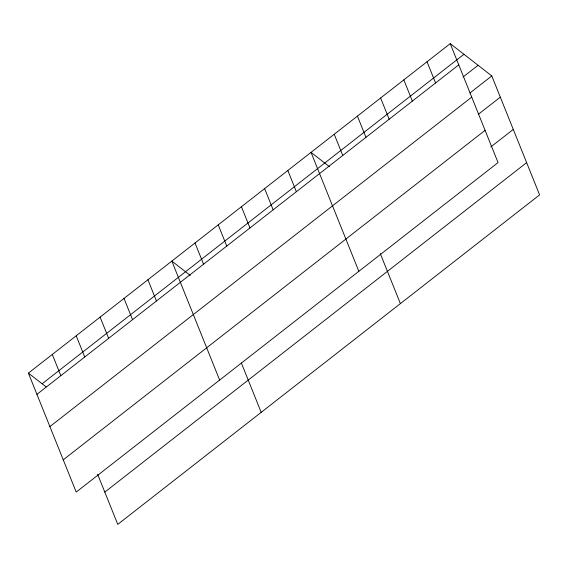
<?xml version="1.0" encoding="UTF-8"?>
<svg xmlns="http://www.w3.org/2000/svg" width="568" height="568" viewBox="0 0 568 568"><rect width="100%" height="100%" fill="white"/><g stroke="black" fill="none" stroke-linecap="round" stroke-linejoin="round"><path stroke-width="0.85" d="M450.232 43.637L498.051 162.59L76.218 492.073L28.4 373.119L450.232 43.637L491.781 75.927L539.6 194.881L117.768 524.363L97.632 474.28M42.11 383.776L463.942 54.294M36.934 394.341L458.766 64.858M463.062 76.999L478.071 65.277M469.949 92.989L491.781 75.927M49.899 426.589L471.731 97.114M478.476 114.203L500.316 97.149M63.254 459.817L485.086 130.342M490.759 146.991L513.28 129.405M104.803 492.108L526.635 162.633M329.447 166.687L311.03 152.366L358.848 271.319M190.244 275.409L171.827 261.095L219.638 380.049M28.4 373.119L46.15 386.915M427.037 61.763L435.564 82.985M403.834 79.882L412.361 101.104M380.631 98.001L389.165 119.223M357.428 116.128L365.962 137.349M334.232 134.247L342.76 155.469M380.262 253.527L400.397 303.61M287.827 170.492L296.361 191.707M264.631 188.611L273.158 209.833M241.428 206.731L249.956 227.953M218.226 224.85L226.76 246.072M195.023 242.976L203.557 264.198M241.386 363.066L261.188 412.34M147.921 279.768L156.448 300.99M124.016 298.434L132.55 319.656M100.11 317.107L108.644 338.329M76.211 335.78L84.738 356.995M52.306 354.446L60.833 375.668"/></g></svg>
